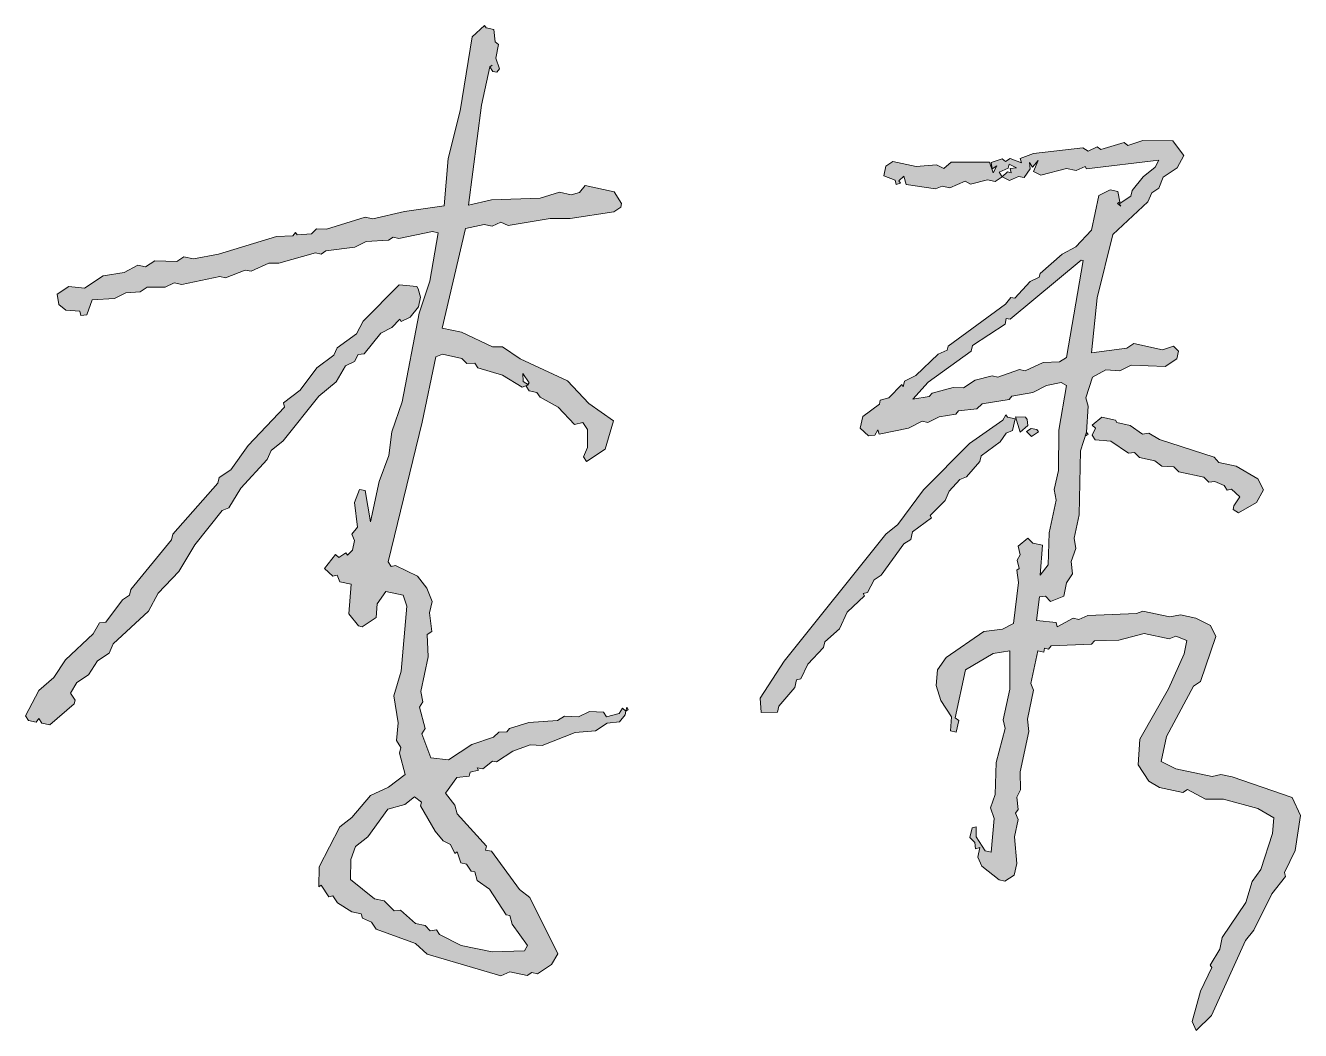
# Model space of a CAD drawing. Extents: x 2430613 to 2739493, y -1540945 to -971137.
# Drawn here: x 2627844 to 2628570, y -1276012 to -1275439 of the extents above; entities that cross this region are included whole.
import ezdxf

# ---------------------------------------------------------------- set-up
doc = ezdxf.new("R2010")
doc.units = 0
doc.header["$LTSCALE"] = 1000
doc.header["$MEASUREMENT"] = 0
doc.layers.get('0').update_dxf_attribs({"linetype": 'CONTINUOUS'})
doc.layers.add('0S-图框文字', color=51, linetype='CONTINUOUS', lineweight=18)
doc.layers.add('照明平面标注层', color=111, linetype='CONTINUOUS')

# ---------------------------------------------------------------- blocks, each defined once
blk = doc.blocks.new('BW-460928421', base_point=(-406732.85, -216322.27, -10798340.64))
at = {"layer": '0S-图框文字'}
h = blk.add_hatch(color=256, dxfattribs=at)
h.paths.add_polyline_path([(-406470.34, -215587.58), (-406471.2, -215586.25), (-406478.32, -215592.76), (-406485.02, -215634.89), (-406491.96, -215662.07), (-406494.29, -215689.09), (-406516.76, -215692.32), (-406534.84, -215696.49), (-406539.23, -215695.55), (-406561.3, -215702.3), (-406567.02, -215702.23), (-406569.91, -215705.05), (-406578.06, -215705.61), (-406578.92, -215704.28), (-406580.48, -215706.24), (-406589.72, -215706.56), (-406622.84, -215716.69), (-406637.16, -215719.37), (-406642.65, -215718.2), (-406646.64, -215720.78), (-406659.17, -215720.4), (-406664.49, -215723.85), (-406668.87, -215722.92), (-406676.62, -215727), (-406688.52, -215729.04), (-406699.17, -215735.95), (-406708.17, -215735.17), (-406714.82, -215739.48), (-406713.8, -215745.43), (-406709.88, -215748.56), (-406701.97, -215749.1), (-406701.34, -215751.53), (-406697.82, -215751.14), (-406694.85, -215742.6), (-406682.09, -215741.88), (-406675.67, -215738.66), (-406667.53, -215738.11), (-406663.54, -215735.52), (-406653.2, -215735.43), (-406648.11, -215733.08), (-406643.73, -215734.02), (-406622.12, -215729.45), (-406618.83, -215730.16), (-406607.56, -215725.68), (-406604.27, -215726.38), (-406594.1, -215721.68), (-406588.38, -215721.75), (-406567.63, -215715.86), (-406564.34, -215716.56), (-406561.68, -215714.83), (-406545.16, -215712.63), (-406538.75, -215709.41), (-406525.98, -215708.69), (-406523.32, -215706.97), (-406520.03, -215707.67), (-406500.85, -215703.74), (-406497.56, -215704.44), (-406502.31, -215732.08), (-406508.48, -215750.26), (-406518.15, -215800.93), (-406524.08, -215818), (-406525.79, -215831.39), (-406531.26, -215846.28), (-406536.17, -215869.3), (-406539.24, -215851.45), (-406542.53, -215850.75), (-406545.26, -215858.19), (-406543.69, -215872.29), (-406546.81, -215876.2), (-406545.32, -215879.96), (-406546.49, -215885.44), (-406549.39, -215888.26), (-406550.25, -215886.93), (-406554.24, -215889.52), (-406556.2, -215887.96), (-406562.46, -215895.79), (-406557.68, -215900.25), (-406555.25, -215899.62), (-406553.76, -215903.38), (-406547.18, -215904.78), (-406548.5, -215921.7), (-406543.09, -215928.59), (-406540.89, -215929.05), (-406532.91, -215923.88), (-406532.37, -215915.97), (-406527.44, -215909), (-406517.58, -215911.1), (-406515.46, -215917.28), (-406518.79, -215954.4), (-406522.93, -215968.42), (-406520.48, -215983.85), (-406521.49, -215993.95), (-406518.9, -215997.94), (-406519.61, -216001.23), (-406516.46, -216013.36), (-406526.01, -216020.5), (-406536.18, -216025.21), (-406546.9, -216037.82), (-406553.79, -216043.23), (-406565.51, -216065.95), (-406565.66, -216077.38), (-406564.33, -216076.52), (-406560.01, -216083.17), (-406557.59, -216082.54), (-406555, -216086.53), (-406546.93, -216091.7), (-406541.45, -216092.86), (-406540.82, -216095.29), (-406535.57, -216097.56), (-406532.98, -216101.55), (-406510.66, -216109.75), (-406503.92, -216115.77), (-406461.86, -216128.19), (-406456.77, -216125.83), (-406446.9, -216127.94), (-406444.24, -216126.21), (-406440.95, -216126.91), (-406432.97, -216121.74), (-406429.37, -216115.63), (-406445.46, -216083.54), (-406451.33, -216078.84), (-406467.33, -216057.09), (-406470.62, -216056.39), (-406470.15, -216054.2), (-406486.84, -216035.73), (-406488.1, -216030.88), (-406493.51, -216023.99), (-406487.02, -216015.06), (-406479.97, -216014.27), (-406479.5, -216012.08), (-406474.65, -216010.82), (-406475.51, -216009.49), (-406472.22, -216010.19), (-406466.67, -216005.64), (-406464.48, -216006.11), (-406455.16, -216000.07), (-406445.22, -215996.46), (-406438.41, -215996.77), (-406419.62, -215989.31), (-406407.96, -215988.36), (-406401.31, -215984.05), (-406394.26, -215983.26), (-406391.13, -215979.34), (-406390.66, -215977.15), (-406392.62, -215975.59), (-406394.42, -215978.64), (-406401.7, -215980.53), (-406403.43, -215977.87), (-406411.33, -215977.33), (-406417.75, -215980.54), (-406425.66, -215980), (-406429.65, -215982.59), (-406445.94, -215983.7), (-406456.98, -215987.08), (-406458.54, -215989.04), (-406463.16, -215989.2), (-406466.06, -215992.02), (-406478.42, -215996.26), (-406491.73, -216004.88), (-406501.83, -216003.88), (-406506.93, -215990.18), (-406505.13, -215987.12), (-406508.28, -215974.99), (-406506.48, -215971.93), (-406507.5, -215965.98), (-406503.29, -215946.25), (-406504.01, -215933.48), (-406501.35, -215931.76), (-406502.53, -215921.19), (-406501.13, -215914.61), (-406504.11, -215907.09), (-406509.52, -215900.21), (-406521.98, -215894.11), (-406524.4, -215894.74), (-406526.13, -215892.08), (-406506.86, -215812.51), (-406498.91, -215775.23), (-406495.15, -215773.73), (-406484.19, -215776.07), (-406481.36, -215778.97), (-406476.74, -215778.81), (-406475.02, -215781.47), (-406461, -215785.61), (-406449.87, -215792.56), (-406446.12, -215791.07), (-406449.17, -215789.28), (-406449.33, -215784.66), (-406445.88, -215789.98), (-406447.45, -215791.94), (-406445.72, -215794.6), (-406441.34, -215795.53), (-406439.61, -215798.19), (-406429.35, -215803.82), (-406420.02, -215813.84), (-406415.17, -215812.58), (-406412.58, -215816.57), (-406412.49, -215826.91), (-406414.76, -215832.15), (-406413.03, -215834.81), (-406402.39, -215827.91), (-406397.78, -215811.7), (-406411.73, -215801.85), (-406423.88, -215788.94), (-406450.98, -215776.28), (-406461.01, -215769.55), (-406466.73, -215769.48), (-406484.43, -215761.12), (-406495.4, -215758.78), (-406482.14, -215702), (-406471.34, -215699.72), (-406466.95, -215700.65), (-406461.86, -215698.3), (-406457.71, -215700.33), (-406433.91, -215696.24), (-406422.48, -215696.38), (-406397.58, -215692.52), (-406393.59, -215689.93), (-406393.12, -215687.74), (-406397.43, -215681.09), (-406413.88, -215677.58), (-406417.01, -215681.5), (-406421.86, -215682.76), (-406428.44, -215681.35), (-406439.48, -215684.73), (-406467.2, -215685.7), (-406480.43, -215688.61), (-406472.89, -215631.75), (-406468.21, -215609.82), (-406466.88, -215608.96), (-406468.21, -215609.82), (-406466.48, -215612.48), (-406464.29, -215612.95), (-406462.73, -215610.99), (-406464.85, -215604.81), (-406463.21, -215597.13), (-406465.17, -215595.57), (-406465.96, -215588.52)])
h.paths.add_polyline_path([(-406508.97, -215736.4), (-406509.83, -215735.07), (-406519.93, -215734.06), (-406540.43, -215754.91), (-406544.26, -215762.11), (-406555.13, -215770.11), (-406557.17, -215774.26), (-406566.71, -215781.4), (-406576.33, -215794.25), (-406585.88, -215801.38), (-406585.25, -215803.81), (-406605.98, -215825.75), (-406615.83, -215839.7), (-406622.49, -215844.01), (-406623.19, -215847.3), (-406648.84, -215876.22), (-406649.55, -215879.51), (-406672.78, -215907.8), (-406673.48, -215911.09), (-406677.47, -215913.67), (-406687.09, -215926.53), (-406690.61, -215926.92), (-406694.21, -215933.03), (-406710.01, -215948), (-406716.74, -215958.03), (-406725.19, -215965.4), (-406732.85, -215979.81), (-406731.12, -215982.47), (-406726.74, -215983.41), (-406725.17, -215981.45), (-406723.45, -215984.11), (-406719.06, -215985.05), (-406705.06, -215973.13), (-406704.59, -215970.94), (-406707.18, -215966.95), (-406703.58, -215960.84), (-406696.93, -215956.52), (-406691.77, -215948.45), (-406685.11, -215944.14), (-406682.85, -215938.89), (-406662.82, -215920.24), (-406657.19, -215909.98), (-406645.38, -215897.59), (-406636.39, -215882.32), (-406620.75, -215862.73), (-406616.99, -215861.23), (-406610.03, -215850.11), (-406595.09, -215833.81), (-406592.82, -215828.56), (-406585.94, -215823.15), (-406565.6, -215797.68), (-406555.82, -215789.45), (-406550.43, -215780.28), (-406545.34, -215777.93), (-406543.31, -215773.78), (-406539.78, -215773.38), (-406530.4, -215761.63), (-406523.98, -215758.41), (-406519.52, -215753.63), (-406518.66, -215754.96), (-406513.57, -215752.61), (-406508.88, -215746.73), (-406507.71, -215741.25)])
h.paths.add_polyline_path([(-406511.13, -216025.97), (-406507.21, -216029.09), (-406507.68, -216031.29), (-406499.28, -216045.69), (-406494.74, -216051.24), (-406490.59, -216053.27), (-406488.23, -216058.36), (-406486.9, -216057.5), (-406484.78, -216063.68), (-406481.49, -216064.39), (-406478.9, -216068.38), (-406476.71, -216068.84), (-406475.45, -216073.7), (-406468.48, -216078.62), (-406458.99, -216093.26), (-406456.8, -216093.73), (-406455.54, -216098.58), (-406446.68, -216110.79), (-406448.48, -216113.84), (-406466.96, -216114.49), (-406484.5, -216110.74), (-406496.96, -216104.65), (-406498.68, -216101.99), (-406502.21, -216102.38), (-406505.03, -216099.49), (-406510.51, -216098.32), (-406519.21, -216090.73), (-406522.73, -216091.13), (-406528.38, -216085.34), (-406533.86, -216084.17), (-406547.57, -216073.22), (-406547.43, -216061.78), (-406544.69, -216054.34), (-406537.81, -216048.93), (-406526.39, -216033.03), (-406516.68, -216030.51)], flags=16)
h = blk.add_hatch(color=256, dxfattribs=at)
h.paths.add_polyline_path([(-406078.02, -215653.4), (-406078.88, -215652.07), (-406096.03, -215651.85), (-406104.64, -215654.6), (-406106.6, -215653.03), (-406120.06, -215657.04), (-406122.02, -215655.48), (-406127.11, -215657.83), (-406130.17, -215656.03), (-406158.35, -215659.19), (-406165.87, -215662.17), (-406165.24, -215664.6), (-406171.58, -215662.1), (-406174.24, -215663.82), (-406176.2, -215662.26), (-406182.39, -215664.38), (-406181.99, -215667.9), (-406179.33, -215666.18), (-406181.36, -215670.33), (-406183.48, -215664.15), (-406205.25, -215664.09), (-406209.48, -215667.77), (-406213.63, -215665.74), (-406225.3, -215666.69), (-406238.45, -215663.88), (-406242.44, -215666.47), (-406243.61, -215671.95), (-406237.27, -215674.45), (-406236.64, -215676.88), (-406234.21, -215676.25), (-406235.08, -215674.92), (-406232.18, -215672.1), (-406230.92, -215676.95), (-406214.24, -215679.37), (-406210.49, -215677.87), (-406206.1, -215678.81), (-406197.26, -215674.96), (-406194.2, -215676.76), (-406184.49, -215674.25), (-406180.11, -215675.18), (-406176.12, -215672.6), (-406177.84, -215669.94), (-406172.75, -215667.58), (-406172.29, -215665.39), (-406168.13, -215667.42), (-406171.66, -215667.82), (-406171.03, -215670.24), (-406173.22, -215669.77), (-406176.12, -215672.6), (-406171.96, -215674.63), (-406166.88, -215672.27), (-406163.59, -215672.98), (-406160.22, -215667.96), (-406160.62, -215664.44), (-406158.89, -215667.1), (-406155.77, -215663.18), (-406158.27, -215669.53), (-406154.11, -215671.56), (-406139.55, -215667.79), (-406134.07, -215668.96), (-406128.98, -215666.6), (-406128.12, -215667.93), (-406086.94, -215662.96), (-406088.97, -215667.11), (-406095.85, -215672.52), (-406102.11, -215680.36), (-406102.81, -215683.65), (-406109.47, -215687.96), (-406108.6, -215689.29), (-406110.56, -215687.73), (-406109.23, -215686.86), (-406110.25, -215680.91), (-406114.64, -215679.98), (-406121.06, -215683.19), (-406125.27, -215702.93), (-406134.19, -215712.49), (-406141.93, -215716.57), (-406154.61, -215727.62), (-406155.08, -215729.82), (-406160.17, -215732.17), (-406169.08, -215741.73), (-406171.28, -215741.26), (-406174.4, -215745.18), (-406207.03, -215769.17), (-406207.5, -215771.37), (-406212.59, -215773.72), (-406225.5, -215785.87), (-406231.92, -215789.09), (-406232.62, -215792.37), (-406233.48, -215791.04), (-406240.84, -215798.65), (-406245.69, -215799.9), (-406246.16, -215802.1), (-406255.7, -215809.23), (-406257.11, -215815.81), (-406252.33, -215820.27), (-406248.8, -215819.87), (-406247, -215816.82), (-406246.38, -215819.25), (-406229.62, -215815.94), (-406221.87, -215811.86), (-406218.58, -215812.56), (-406212.17, -215809.35), (-406202.69, -215807.93), (-406201.13, -215805.97), (-406190.56, -215804.79), (-406187.66, -215801.96), (-406172.24, -215799.52), (-406170.68, -215797.56), (-406158.78, -215795.52), (-406151.03, -215791.44), (-406142.65, -215789.79), (-406139.59, -215791.58), (-406143.88, -215817.04), (-406144.17, -215839.9), (-406146.51, -215850.87), (-406145.49, -215856.82), (-406149.46, -215875.46), (-406149.92, -215893.7), (-406154.61, -215899.58), (-406153.29, -215882.66), (-406158.77, -215881.49), (-406161.6, -215878.6), (-406167.15, -215883.15), (-406165.89, -215888), (-406167.69, -215891.06), (-406166.44, -215895.91), (-406167.77, -215896.77), (-406166.98, -215903.82), (-406169.7, -215927.31), (-406176.11, -215930.53), (-406186.68, -215931.71), (-406208.2, -215946.61), (-406213.13, -215953.58), (-406213.9, -215962.59), (-406211.16, -215971.2), (-406205.12, -215980.51), (-406205.66, -215988.42), (-406202.37, -215989.12), (-406200.97, -215982.54), (-406202.92, -215980.98), (-406197.08, -215953.57), (-406181.35, -215944.31), (-406171.87, -215942.9), (-406171.93, -215964.67), (-406175.67, -215982.21), (-406174.42, -215987.06), (-406179.72, -216006.56), (-406180.18, -216024.81), (-406182.91, -216032.25), (-406180.79, -216038.44), (-406182.57, -216057.54), (-406185.86, -216056.84), (-406191.04, -216048.86), (-406190.97, -216043.14), (-406193.39, -216043.77), (-406194.56, -216049.25), (-406191.74, -216052.15), (-406191.35, -216055.67), (-406188.92, -216055.04), (-406190.09, -216060.53), (-406187.73, -216065.61), (-406177.94, -216073.43), (-406174.65, -216074.14), (-406169.33, -216070.69), (-406167.93, -216064.11), (-406169.27, -216048.92), (-406167.17, -216039.05), (-406168.66, -216035.29), (-406167.09, -216033.33), (-406167.88, -216026.29), (-406165.85, -216022.13), (-406165.94, -216011.8), (-406161.03, -215988.77), (-406161.81, -215981.73), (-406158.31, -215965.28), (-406159.8, -215961.52), (-406155.82, -215942.88), (-406152.53, -215943.58), (-406152.06, -215941.39), (-406149.87, -215941.86), (-406148.31, -215939.9), (-406125.21, -215939.1), (-406123.64, -215937.14), (-406109.78, -215936.65), (-406095.22, -215932.88), (-406080.97, -215935.92), (-406077.21, -215934.43), (-406070.87, -215936.93), (-406072.5, -215944.61), (-406081.33, -215964.5), (-406097.75, -215993.1), (-406098.6, -216007.82), (-406092.56, -216017.13), (-406086.45, -216020.73), (-406073.29, -216023.54), (-406070.63, -216021.81), (-406060.37, -216027.44), (-406050.03, -216027.35), (-406030.53, -216032.66), (-406021.36, -216038.05), (-406022.14, -216047.06), (-406028.78, -216067.42), (-406033.7, -216074.4), (-406037.37, -216086.23), (-406050.82, -216106.28), (-406052.23, -216112.86), (-406057.62, -216122.03), (-406056.76, -216123.36), (-406063.09, -216136.91), (-406067.93, -216154.22), (-406065.57, -216159.31), (-406056.89, -216150.84), (-406037.43, -216107.99), (-406032.74, -216102.12), (-406022.58, -216081.36), (-406014.76, -216071.56), (-406015.38, -216069.13), (-406009.29, -216056.68), (-406006.17, -216036.71), (-406010.88, -216026.53), (-406045.03, -216014.66), (-406051.61, -216013.26), (-406056.47, -216014.52), (-406077.3, -216010.07), (-406085.6, -216006.01), (-406082.56, -215991.75), (-406067.24, -215962.92), (-406063.25, -215960.34), (-406054.35, -215934.72), (-406057.56, -215928.31), (-406065.87, -215924.24), (-406074.64, -215922.37), (-406080.59, -215923.39), (-406095.94, -215920.12), (-406099.7, -215921.61), (-406127.42, -215922.58), (-406132.5, -215924.93), (-406135.79, -215924.23), (-406144.87, -215929.17), (-406145.5, -215926.74), (-406156.7, -215925.5), (-406154.99, -215912.11), (-406151.46, -215911.71), (-406148.64, -215914.61), (-406141.13, -215911.63), (-406139.49, -215903.95), (-406136.13, -215898.94), (-406136.92, -215891.89), (-406134.18, -215884.45), (-406135.21, -215878.5), (-406132.4, -215865.34), (-406131.5, -215828.85), (-406128.06, -215818.12), (-406127.21, -215803.4), (-406128.47, -215798.54), (-406124.8, -215786.72), (-406117.05, -215782.64), (-406109.14, -215783.18), (-406102.72, -215779.96), (-406083.38, -215780.65), (-406076.73, -215776.34), (-406075.8, -215771.95), (-406078.62, -215769.05), (-406084.8, -215771.17), (-406101.25, -215767.67), (-406105.24, -215770.25), (-406125.28, -215772.86), (-406122.02, -215741.45), (-406113.21, -215705.5), (-406093.18, -215686.85), (-406090.91, -215681.6), (-406086.92, -215679.01), (-406084.42, -215672.67), (-406076.44, -215667.49), (-406072.61, -215660.29)])
h.paths.add_polyline_path([(-406131.2, -215720.01), (-406130.11, -215720.24), (-406139.61, -215775.53), (-406143.6, -215778.12), (-406152.84, -215778.44), (-406163.02, -215783.15), (-406166.3, -215782.45), (-406178.67, -215786.69), (-406181.96, -215785.99), (-406191.67, -215788.5), (-406198.32, -215792.81), (-406204.04, -215792.74), (-406216.17, -215795.88), (-406217.74, -215797.84), (-406227.21, -215799.26), (-406218.29, -215789.7), (-406193.88, -215771.98), (-406193.18, -215768.69), (-406174.55, -215756.61), (-406173.85, -215753.33), (-406171.66, -215753.79)], flags=16)
h = blk.add_hatch(color=256, dxfattribs=at)
h.paths.add_polyline_path([(-406173.25, -215809.62), (-406174.11, -215808.29), (-406175.91, -215811.35), (-406194.77, -215824.52), (-406221.05, -215851.01), (-406235.6, -215870.84), (-406242.49, -215876.25), (-406300.36, -215948.73), (-406314.05, -215969.89), (-406313.49, -215978.03), (-406304.25, -215977.71), (-406303.55, -215974.42), (-406294.4, -215963.76), (-406293.46, -215959.37), (-406291.04, -215958.75), (-406286.97, -215950.44), (-406278.06, -215940.88), (-406277.35, -215937.59), (-406268.9, -215930.22), (-406264.61, -215920.82), (-406254.59, -215911.49), (-406255.45, -215910.16), (-406253.03, -215909.54), (-406249.2, -215902.33), (-406245.21, -215899.74), (-406232.22, -215881.88), (-406228.23, -215879.29), (-406227.3, -215874.9), (-406216.42, -215866.9), (-406217.28, -215865.57), (-406208.6, -215857.11), (-406206.33, -215851.86), (-406200.31, -215845.12), (-406196.55, -215843.63), (-406188.96, -215834.93), (-406188.26, -215831.64), (-406177.39, -215823.65), (-406174.02, -215818.63), (-406170.27, -215817.14), (-406168.86, -215810.56)])
h.paths.add_polyline_path([(-406162.05, -215810.87), (-406162.91, -215809.54), (-406168.63, -215809.46), (-406165.88, -215818.08), (-406161.66, -215814.39)])
h.paths.add_polyline_path([(-406155.54, -215817.99), (-406156.41, -215816.66), (-406159.7, -215815.96), (-406162.36, -215817.68), (-406159.54, -215820.57)])
h.paths.add_polyline_path([(-406110.84, -215812.62), (-406111.7, -215811.29), (-406119.38, -215809.65), (-406124.93, -215814.2), (-406122.97, -215815.76), (-406125, -215819.92), (-406123.28, -215822.58), (-406114.27, -215823.35), (-406104.24, -215830.08), (-406100.72, -215829.68), (-406097.9, -215832.58), (-406089.13, -215834.45), (-406085.21, -215837.58), (-406078.4, -215837.88), (-406075.58, -215840.78), (-406061.32, -215843.82), (-406058.5, -215846.71), (-406054.98, -215846.32), (-406049.73, -215848.58), (-406048, -215851.25), (-406045.58, -215850.62), (-406040.8, -215855.08), (-406044.16, -215860.09), (-406044.63, -215862.28), (-406041.57, -215864.08), (-406031.16, -215858.28), (-406027.33, -215851.07), (-406030.55, -215844.65), (-406042.77, -215837.46), (-406052.64, -215835.35), (-406055.46, -215832.46), (-406086.55, -215822.39), (-406092.67, -215818.79), (-406096.19, -215819.19), (-406103.16, -215814.26)])
at = {"layer": '0S-图框文字', "elevation": -4.41}
for points in [[(-406470.34, -215587.58), (-406471.2, -215586.25), (-406478.32, -215592.76), (-406485.02, -215634.89), (-406491.96, -215662.07), (-406494.29, -215689.09), (-406516.76, -215692.32), (-406534.84, -215696.49), (-406539.23, -215695.55), (-406561.3, -215702.3), (-406567.02, -215702.23), (-406569.91, -215705.05), (-406578.06, -215705.61), (-406578.92, -215704.28), (-406580.48, -215706.24), (-406589.72, -215706.56), (-406622.84, -215716.69), (-406637.16, -215719.37), (-406642.65, -215718.2), (-406646.64, -215720.78), (-406659.17, -215720.4), (-406664.49, -215723.85), (-406668.87, -215722.92), (-406676.62, -215727), (-406688.52, -215729.04), (-406699.17, -215735.95), (-406708.17, -215735.17), (-406714.82, -215739.48), (-406713.8, -215745.43), (-406709.88, -215748.56), (-406701.97, -215749.1), (-406701.34, -215751.53), (-406697.82, -215751.14), (-406694.85, -215742.6), (-406682.09, -215741.88), (-406675.67, -215738.66), (-406667.53, -215738.11), (-406663.54, -215735.52), (-406653.2, -215735.43), (-406648.11, -215733.08), (-406643.73, -215734.02), (-406622.12, -215729.45), (-406618.83, -215730.16), (-406607.56, -215725.68), (-406604.27, -215726.38), (-406594.1, -215721.68), (-406588.38, -215721.75), (-406567.63, -215715.86), (-406564.34, -215716.56), (-406561.68, -215714.83), (-406545.16, -215712.63), (-406538.75, -215709.41), (-406525.98, -215708.69), (-406523.32, -215706.97), (-406520.03, -215707.67), (-406500.85, -215703.74), (-406497.56, -215704.44), (-406502.31, -215732.08), (-406508.48, -215750.26), (-406518.15, -215800.93), (-406524.08, -215818), (-406525.79, -215831.39), (-406531.26, -215846.28), (-406536.17, -215869.3), (-406539.24, -215851.45), (-406542.53, -215850.75), (-406545.26, -215858.19), (-406543.69, -215872.29), (-406546.81, -215876.2), (-406545.32, -215879.96), (-406546.49, -215885.44), (-406549.39, -215888.26), (-406550.25, -215886.93), (-406554.24, -215889.52), (-406556.2, -215887.96), (-406562.46, -215895.79), (-406557.68, -215900.25), (-406555.25, -215899.62), (-406553.76, -215903.38), (-406547.18, -215904.78), (-406548.5, -215921.7), (-406543.09, -215928.59), (-406540.89, -215929.05), (-406532.91, -215923.88), (-406532.37, -215915.97), (-406527.44, -215909), (-406517.58, -215911.1), (-406515.46, -215917.28), (-406518.79, -215954.4), (-406522.93, -215968.42), (-406520.48, -215983.85), (-406521.49, -215993.95), (-406518.9, -215997.94), (-406519.61, -216001.23), (-406516.46, -216013.36), (-406526.01, -216020.5), (-406536.18, -216025.21), (-406546.9, -216037.82), (-406553.79, -216043.23), (-406565.51, -216065.95), (-406565.66, -216077.38), (-406564.33, -216076.52), (-406560.01, -216083.17), (-406557.59, -216082.54), (-406555, -216086.53), (-406546.93, -216091.7), (-406541.45, -216092.86), (-406540.82, -216095.29), (-406535.57, -216097.56), (-406532.98, -216101.55), (-406510.66, -216109.75), (-406503.92, -216115.77), (-406461.86, -216128.19), (-406456.77, -216125.83), (-406446.9, -216127.94), (-406444.24, -216126.21), (-406440.95, -216126.91), (-406432.97, -216121.74), (-406429.37, -216115.63), (-406445.46, -216083.54), (-406451.33, -216078.84), (-406467.33, -216057.09), (-406470.62, -216056.39), (-406470.15, -216054.2), (-406486.84, -216035.73), (-406488.1, -216030.88), (-406493.51, -216023.99), (-406487.02, -216015.06), (-406479.97, -216014.27), (-406479.5, -216012.08), (-406474.65, -216010.82), (-406475.51, -216009.49), (-406472.22, -216010.19), (-406466.67, -216005.64), (-406464.48, -216006.11), (-406455.16, -216000.07), (-406445.22, -215996.46), (-406438.41, -215996.77), (-406419.62, -215989.31), (-406407.96, -215988.36), (-406401.31, -215984.05), (-406394.26, -215983.26), (-406391.13, -215979.34), (-406390.66, -215977.15), (-406392.62, -215975.59), (-406394.42, -215978.64), (-406401.7, -215980.53), (-406403.43, -215977.87), (-406411.33, -215977.33), (-406417.75, -215980.54), (-406425.66, -215980), (-406429.65, -215982.59), (-406445.94, -215983.7), (-406456.98, -215987.08), (-406458.54, -215989.04), (-406463.16, -215989.2), (-406466.06, -215992.02), (-406478.42, -215996.26), (-406491.73, -216004.88), (-406501.83, -216003.88), (-406506.93, -215990.18), (-406505.13, -215987.12), (-406508.28, -215974.99), (-406506.48, -215971.93), (-406507.5, -215965.98), (-406503.29, -215946.25), (-406504.01, -215933.48), (-406501.35, -215931.76), (-406502.53, -215921.19), (-406501.13, -215914.61), (-406504.11, -215907.09), (-406509.52, -215900.21), (-406521.98, -215894.11), (-406524.4, -215894.74), (-406526.13, -215892.08), (-406506.86, -215812.51), (-406498.91, -215775.23), (-406495.15, -215773.73), (-406484.19, -215776.07), (-406481.36, -215778.97), (-406476.74, -215778.81), (-406475.02, -215781.47), (-406461, -215785.61), (-406449.87, -215792.56), (-406446.12, -215791.07), (-406449.17, -215789.28), (-406449.33, -215784.66), (-406445.88, -215789.98), (-406447.45, -215791.94), (-406445.72, -215794.6), (-406441.34, -215795.53), (-406439.61, -215798.19), (-406429.35, -215803.82), (-406420.02, -215813.84), (-406415.17, -215812.58), (-406412.58, -215816.57), (-406412.49, -215826.91), (-406414.76, -215832.15), (-406413.03, -215834.81), (-406402.39, -215827.91), (-406397.78, -215811.7), (-406411.73, -215801.85), (-406423.88, -215788.94), (-406450.98, -215776.28), (-406461.01, -215769.55), (-406466.73, -215769.48), (-406484.43, -215761.12), (-406495.4, -215758.78), (-406482.14, -215702), (-406471.34, -215699.72), (-406466.95, -215700.65), (-406461.86, -215698.3), (-406457.71, -215700.33), (-406433.91, -215696.24), (-406422.48, -215696.38), (-406397.58, -215692.52), (-406393.59, -215689.93), (-406393.12, -215687.74), (-406397.43, -215681.09), (-406413.88, -215677.58), (-406417.01, -215681.5), (-406421.86, -215682.76), (-406428.44, -215681.35), (-406439.48, -215684.73), (-406467.2, -215685.7), (-406480.43, -215688.61), (-406472.89, -215631.75), (-406468.21, -215609.82), (-406466.88, -215608.96), (-406468.21, -215609.82), (-406466.48, -215612.48), (-406464.29, -215612.95), (-406462.73, -215610.99), (-406464.85, -215604.81), (-406463.21, -215597.13), (-406465.17, -215595.57), (-406465.96, -215588.52), (-406470.34, -215587.58)], [(-406078.02, -215653.4), (-406078.88, -215652.07), (-406096.03, -215651.85), (-406104.64, -215654.6), (-406106.6, -215653.03), (-406120.06, -215657.04), (-406122.02, -215655.48), (-406127.11, -215657.83), (-406130.17, -215656.03), (-406158.35, -215659.19), (-406165.87, -215662.17), (-406165.24, -215664.6), (-406171.58, -215662.1), (-406174.24, -215663.82), (-406176.2, -215662.26), (-406182.39, -215664.38), (-406181.99, -215667.9), (-406179.33, -215666.18), (-406181.36, -215670.33), (-406183.48, -215664.15), (-406205.25, -215664.09), (-406209.48, -215667.77), (-406213.63, -215665.74), (-406225.3, -215666.69), (-406238.45, -215663.88), (-406242.44, -215666.47), (-406243.61, -215671.95), (-406237.27, -215674.45), (-406236.64, -215676.88), (-406234.21, -215676.25), (-406235.08, -215674.92), (-406232.18, -215672.1), (-406230.92, -215676.95), (-406214.24, -215679.37), (-406210.49, -215677.87), (-406206.1, -215678.81), (-406197.26, -215674.96), (-406194.2, -215676.76), (-406184.49, -215674.25), (-406180.11, -215675.18), (-406176.12, -215672.6), (-406177.84, -215669.94), (-406172.75, -215667.58), (-406172.29, -215665.39), (-406168.13, -215667.42), (-406171.66, -215667.82), (-406171.03, -215670.24), (-406173.22, -215669.77), (-406176.12, -215672.6), (-406171.96, -215674.63), (-406166.88, -215672.27), (-406163.59, -215672.98), (-406160.22, -215667.96), (-406160.62, -215664.44), (-406158.89, -215667.1), (-406155.77, -215663.18), (-406158.27, -215669.53), (-406154.11, -215671.56), (-406139.55, -215667.79), (-406134.07, -215668.96), (-406128.98, -215666.6), (-406128.12, -215667.93), (-406086.94, -215662.96), (-406088.97, -215667.11), (-406095.85, -215672.52), (-406102.11, -215680.36), (-406102.81, -215683.65), (-406109.47, -215687.96), (-406108.6, -215689.29), (-406110.56, -215687.73), (-406109.23, -215686.86), (-406110.25, -215680.91), (-406114.64, -215679.98), (-406121.06, -215683.19), (-406125.27, -215702.93), (-406134.19, -215712.49), (-406141.93, -215716.57), (-406154.61, -215727.62), (-406155.08, -215729.82), (-406160.17, -215732.17), (-406169.08, -215741.73), (-406171.28, -215741.26), (-406174.4, -215745.18), (-406207.03, -215769.17), (-406207.5, -215771.37), (-406212.59, -215773.72), (-406225.5, -215785.87), (-406231.92, -215789.09), (-406232.62, -215792.37), (-406233.48, -215791.04), (-406240.84, -215798.65), (-406245.69, -215799.9), (-406246.16, -215802.1), (-406255.7, -215809.23), (-406257.11, -215815.81), (-406252.33, -215820.27), (-406248.8, -215819.87), (-406247, -215816.82), (-406246.38, -215819.25), (-406229.62, -215815.94), (-406221.87, -215811.86), (-406218.58, -215812.56), (-406212.17, -215809.35), (-406202.69, -215807.93), (-406201.13, -215805.97), (-406190.56, -215804.79), (-406187.66, -215801.96), (-406172.24, -215799.52), (-406170.68, -215797.56), (-406158.78, -215795.52), (-406151.03, -215791.44), (-406142.65, -215789.79), (-406139.59, -215791.58), (-406143.88, -215817.04), (-406144.17, -215839.9), (-406146.51, -215850.87), (-406145.49, -215856.82), (-406149.46, -215875.46), (-406149.92, -215893.7), (-406154.61, -215899.58), (-406153.29, -215882.66), (-406158.77, -215881.49), (-406161.6, -215878.6), (-406167.15, -215883.15), (-406165.89, -215888), (-406167.69, -215891.06), (-406166.44, -215895.91), (-406167.77, -215896.77), (-406166.98, -215903.82), (-406169.7, -215927.31), (-406176.11, -215930.53), (-406186.68, -215931.71), (-406208.2, -215946.61), (-406213.13, -215953.58), (-406213.9, -215962.59), (-406211.16, -215971.2), (-406205.12, -215980.51), (-406205.66, -215988.42), (-406202.37, -215989.12), (-406200.97, -215982.54), (-406202.92, -215980.98), (-406197.08, -215953.57), (-406181.35, -215944.31), (-406171.87, -215942.9), (-406171.93, -215964.67), (-406175.67, -215982.21), (-406174.42, -215987.06), (-406179.72, -216006.56), (-406180.18, -216024.81), (-406182.91, -216032.25), (-406180.79, -216038.44), (-406182.57, -216057.54), (-406185.86, -216056.84), (-406191.04, -216048.86), (-406190.97, -216043.14), (-406193.39, -216043.77), (-406194.56, -216049.25), (-406191.74, -216052.15), (-406191.35, -216055.67), (-406188.92, -216055.04), (-406190.09, -216060.53), (-406187.73, -216065.61), (-406177.94, -216073.43), (-406174.65, -216074.14), (-406169.33, -216070.69), (-406167.93, -216064.11), (-406169.27, -216048.92), (-406167.17, -216039.05), (-406168.66, -216035.29), (-406167.09, -216033.33), (-406167.88, -216026.29), (-406165.85, -216022.13), (-406165.94, -216011.8), (-406161.03, -215988.77), (-406161.81, -215981.73), (-406158.31, -215965.28), (-406159.8, -215961.52), (-406155.82, -215942.88), (-406152.53, -215943.58), (-406152.06, -215941.39), (-406149.87, -215941.86), (-406148.31, -215939.9), (-406125.21, -215939.1), (-406123.64, -215937.14), (-406109.78, -215936.65), (-406095.22, -215932.88), (-406080.97, -215935.92), (-406077.21, -215934.43), (-406070.87, -215936.93), (-406072.5, -215944.61), (-406081.33, -215964.5), (-406097.75, -215993.1), (-406098.6, -216007.82), (-406092.56, -216017.13), (-406086.45, -216020.73), (-406073.29, -216023.54), (-406070.63, -216021.81), (-406060.37, -216027.44), (-406050.03, -216027.35), (-406030.53, -216032.66), (-406021.36, -216038.05), (-406022.14, -216047.06), (-406028.78, -216067.42), (-406033.7, -216074.4), (-406037.37, -216086.23), (-406050.82, -216106.28), (-406052.23, -216112.86), (-406057.62, -216122.03), (-406056.76, -216123.36), (-406063.09, -216136.91), (-406067.93, -216154.22), (-406065.57, -216159.31), (-406056.89, -216150.84), (-406037.43, -216107.99), (-406032.74, -216102.12), (-406022.58, -216081.36), (-406014.76, -216071.56), (-406015.38, -216069.13), (-406009.29, -216056.68), (-406006.17, -216036.71), (-406010.88, -216026.53), (-406045.03, -216014.66), (-406051.61, -216013.26), (-406056.47, -216014.52), (-406077.3, -216010.07), (-406085.6, -216006.01), (-406082.56, -215991.75), (-406067.24, -215962.92), (-406063.25, -215960.34), (-406054.35, -215934.72), (-406057.56, -215928.31), (-406065.87, -215924.24), (-406074.64, -215922.37), (-406080.59, -215923.39), (-406095.94, -215920.12), (-406099.7, -215921.61), (-406127.42, -215922.58), (-406132.5, -215924.93), (-406135.79, -215924.23), (-406144.87, -215929.17), (-406145.5, -215926.74), (-406156.7, -215925.5), (-406154.99, -215912.11), (-406151.46, -215911.71), (-406148.64, -215914.61), (-406141.13, -215911.63), (-406139.49, -215903.95), (-406136.13, -215898.94), (-406136.92, -215891.89), (-406134.18, -215884.45), (-406135.21, -215878.5), (-406132.4, -215865.34), (-406131.5, -215828.85), (-406128.06, -215818.12), (-406127.21, -215803.4), (-406128.47, -215798.54), (-406124.8, -215786.72), (-406117.05, -215782.64), (-406109.14, -215783.18), (-406102.72, -215779.96), (-406083.38, -215780.65), (-406076.73, -215776.34), (-406075.8, -215771.95), (-406078.62, -215769.05), (-406084.8, -215771.17), (-406101.25, -215767.67), (-406105.24, -215770.25), (-406125.28, -215772.86), (-406122.02, -215741.45), (-406113.21, -215705.5), (-406093.18, -215686.85), (-406090.91, -215681.6), (-406086.92, -215679.01), (-406084.42, -215672.67), (-406076.44, -215667.49), (-406072.61, -215660.29), (-406078.02, -215653.4)], [(-406131.2, -215720.01), (-406130.11, -215720.24), (-406139.61, -215775.53), (-406143.6, -215778.12), (-406152.84, -215778.44), (-406163.02, -215783.15), (-406166.3, -215782.45), (-406178.67, -215786.69), (-406181.96, -215785.99), (-406191.67, -215788.5), (-406198.32, -215792.81), (-406204.04, -215792.74), (-406216.17, -215795.88), (-406217.74, -215797.84), (-406227.21, -215799.26), (-406218.29, -215789.7), (-406193.88, -215771.98), (-406193.18, -215768.69), (-406174.55, -215756.61), (-406173.85, -215753.33), (-406171.66, -215753.79), (-406131.2, -215720.01)], [(-406508.97, -215736.4), (-406509.83, -215735.07), (-406519.93, -215734.06), (-406540.43, -215754.91), (-406544.26, -215762.11), (-406555.13, -215770.11), (-406557.17, -215774.26), (-406566.71, -215781.4), (-406576.33, -215794.25), (-406585.88, -215801.38), (-406585.25, -215803.81), (-406605.98, -215825.75), (-406615.83, -215839.7), (-406622.49, -215844.01), (-406623.19, -215847.3), (-406648.84, -215876.22), (-406649.55, -215879.51), (-406672.78, -215907.8), (-406673.48, -215911.09), (-406677.47, -215913.67), (-406687.09, -215926.53), (-406690.61, -215926.92), (-406694.21, -215933.03), (-406710.01, -215948), (-406716.74, -215958.03), (-406725.19, -215965.4), (-406732.85, -215979.81), (-406731.12, -215982.47), (-406726.74, -215983.41), (-406725.17, -215981.45), (-406723.45, -215984.11), (-406719.06, -215985.05), (-406705.06, -215973.13), (-406704.59, -215970.94), (-406707.18, -215966.95), (-406703.58, -215960.84), (-406696.93, -215956.52), (-406691.77, -215948.45), (-406685.11, -215944.14), (-406682.85, -215938.89), (-406662.82, -215920.24), (-406657.19, -215909.98), (-406645.38, -215897.59), (-406636.39, -215882.32), (-406620.75, -215862.73), (-406616.99, -215861.23), (-406610.03, -215850.11), (-406595.09, -215833.81), (-406592.82, -215828.56), (-406585.94, -215823.15), (-406565.6, -215797.68), (-406555.82, -215789.45), (-406550.43, -215780.28), (-406545.34, -215777.93), (-406543.31, -215773.78), (-406539.78, -215773.38), (-406530.4, -215761.63), (-406523.98, -215758.41), (-406519.52, -215753.63), (-406518.66, -215754.96), (-406513.57, -215752.61), (-406508.88, -215746.73), (-406507.71, -215741.25), (-406508.97, -215736.4)], [(-406173.25, -215809.62), (-406174.11, -215808.29), (-406175.91, -215811.35), (-406194.77, -215824.52), (-406221.05, -215851.01), (-406235.6, -215870.84), (-406242.49, -215876.25), (-406300.36, -215948.73), (-406314.05, -215969.89), (-406313.49, -215978.03), (-406304.25, -215977.71), (-406303.55, -215974.42), (-406294.4, -215963.76), (-406293.46, -215959.37), (-406291.04, -215958.75), (-406286.97, -215950.44), (-406278.06, -215940.88), (-406277.35, -215937.59), (-406268.9, -215930.22), (-406264.61, -215920.82), (-406254.59, -215911.49), (-406255.45, -215910.16), (-406253.03, -215909.54), (-406249.2, -215902.33), (-406245.21, -215899.74), (-406232.22, -215881.88), (-406228.23, -215879.29), (-406227.3, -215874.9), (-406216.42, -215866.9), (-406217.28, -215865.57), (-406208.6, -215857.11), (-406206.33, -215851.86), (-406200.31, -215845.12), (-406196.55, -215843.63), (-406188.96, -215834.93), (-406188.26, -215831.64), (-406177.39, -215823.65), (-406174.02, -215818.63), (-406170.27, -215817.14), (-406168.86, -215810.56), (-406173.25, -215809.62)], [(-406162.05, -215810.87), (-406162.91, -215809.54), (-406168.63, -215809.46), (-406165.88, -215818.08), (-406161.66, -215814.39), (-406162.05, -215810.87)], [(-406110.84, -215812.62), (-406111.7, -215811.29), (-406119.38, -215809.65), (-406124.93, -215814.2), (-406122.97, -215815.76), (-406125, -215819.92), (-406123.28, -215822.58), (-406114.27, -215823.35), (-406104.24, -215830.08), (-406100.72, -215829.68), (-406097.9, -215832.58), (-406089.13, -215834.45), (-406085.21, -215837.58), (-406078.4, -215837.88), (-406075.58, -215840.78), (-406061.32, -215843.82), (-406058.5, -215846.71), (-406054.98, -215846.32), (-406049.73, -215848.58), (-406048, -215851.25), (-406045.58, -215850.62), (-406040.8, -215855.08), (-406044.16, -215860.09), (-406044.63, -215862.28), (-406041.57, -215864.08), (-406031.16, -215858.28), (-406027.33, -215851.07), (-406030.55, -215844.65), (-406042.77, -215837.46), (-406052.64, -215835.35), (-406055.46, -215832.46), (-406086.55, -215822.39), (-406092.67, -215818.79), (-406096.19, -215819.19), (-406103.16, -215814.26), (-406110.84, -215812.62)], [(-406155.54, -215817.99), (-406156.41, -215816.66), (-406159.7, -215815.96), (-406162.36, -215817.68), (-406159.54, -215820.57), (-406155.54, -215817.99)], [(-406127.2, -215819.45), (-406128.06, -215818.12), (-406128.53, -215820.31), (-406127.2, -215819.45)], [(-406389.33, -215976.29), (-406390.19, -215974.96), (-406390.66, -215977.15), (-406389.33, -215976.29)], [(-406511.13, -216025.97), (-406507.21, -216029.09), (-406507.68, -216031.29), (-406499.28, -216045.69), (-406494.74, -216051.24), (-406490.59, -216053.27), (-406488.23, -216058.36), (-406486.9, -216057.5), (-406484.78, -216063.68), (-406481.49, -216064.39), (-406478.9, -216068.38), (-406476.71, -216068.84), (-406475.45, -216073.7), (-406468.48, -216078.62), (-406458.99, -216093.26), (-406456.8, -216093.73), (-406455.54, -216098.58), (-406446.68, -216110.79), (-406448.48, -216113.84), (-406466.96, -216114.49), (-406484.5, -216110.74), (-406496.96, -216104.65), (-406498.68, -216101.99), (-406502.21, -216102.38), (-406505.03, -216099.49), (-406510.51, -216098.32), (-406519.21, -216090.73), (-406522.73, -216091.13), (-406528.38, -216085.34), (-406533.86, -216084.17), (-406547.57, -216073.22), (-406547.43, -216061.78), (-406544.69, -216054.34), (-406537.81, -216048.93), (-406526.39, -216033.03), (-406516.68, -216030.51), (-406511.13, -216025.97)]]:
    blk.add_lwpolyline(points, dxfattribs=at)
blk = doc.blocks.new('A0-DWF')
blk.add_blockref('BW-460928421', (7250.33, -72160.26, -10798340.64))

msp = doc.modelspace()

# ---------------------------------------------------------------- block references
at = {"layer": '照明平面标注层'}
msp.add_blockref('A0-DWF', (2620593.302, -1204014.589), dxfattribs=at)

doc.saveas('drawing.dxf')
